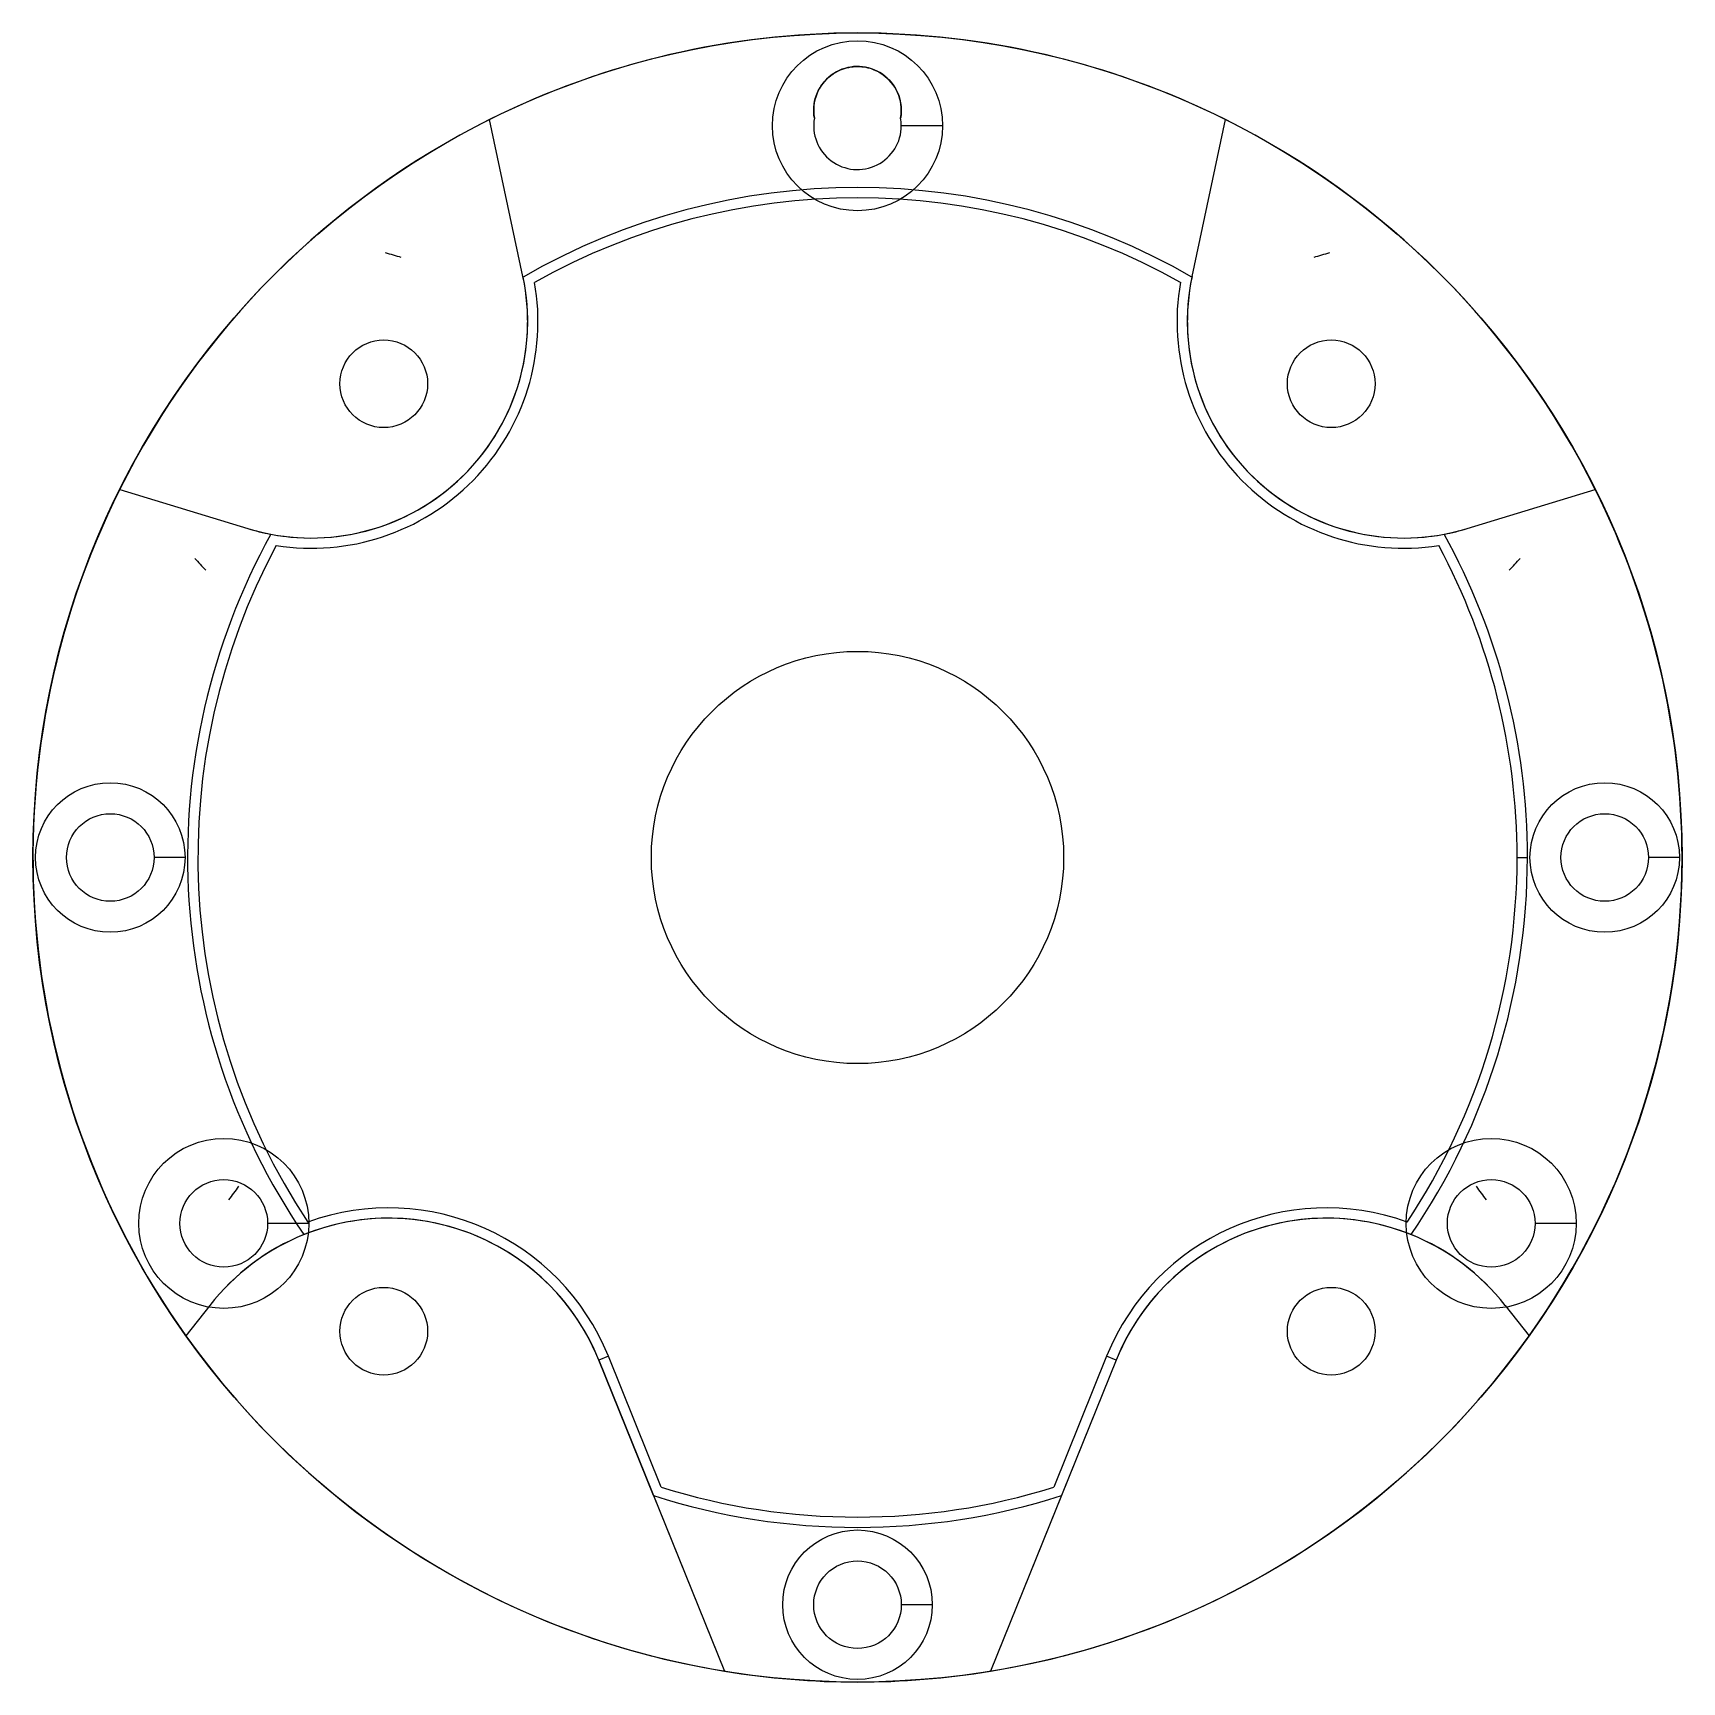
# Model space of a CAD drawing. Extents: x -80 to 80, y -80 to 80.
import ezdxf

# ---------------------------------------------------------------- set-up
doc = ezdxf.new("R2010")
doc.units = 0
doc.layers.add('Chamfer004', color=7, linetype='CONTINUOUS')

msp = doc.modelspace()

# ---------------------------------------------------------------- linework, layer by layer
at = {"layer": 'Chamfer004'}
for p, q in [((4.25, 72.5, 3.74306), (4.25, 72.5, 16)), ((4.25, 72.5, 3.74306), (4.25, 72.5, 16)), ((-35.6958, 71.5947, 16), (-35.6958, 71.5947, 11)), ((-32.4589, 56.3661, 11), (-35.6958, 71.5947, 11)), ((-32.4589, 56.3661, 16), (-35.6958, 71.5947, 16)), ((-35.6958, 71.5947, 16), (-35.6958, 71.5947, 11)), ((-32.4589, 56.3661, 11), (-35.6958, 71.5947, 11)), ((-32.4589, 56.3661, 16), (-35.6958, 71.5947, 16)), ((-4.1833, 71.75, 16), (-4.1833, 71.75, 4)), ((-4.1833, 71.75, 16), (-4.1833, 71.75, 4)), ((4.1833, 71.75, 16), (4.1833, 71.75, 4)), ((4.1833, 71.75, 16), (4.1833, 71.75, 4)), ((4.25, 71, 16), (4.25, 71, 4)), ((4.25, 71, 16), (4.25, 71, 4)), ((8.25, 71), (4.25, 71, 4)), ((8.25, 71), (4.25, 71, 4)), ((32.4589, 56.3661, 16), (35.6958, 71.5947, 16)), ((32.4589, 56.3661, 16), (35.6958, 71.5947, 16)), ((32.4589, 56.3661, 11), (35.6958, 71.5947, 11)), ((32.4589, 56.3661, 11), (35.6958, 71.5947, 11)), ((35.6958, 71.5947, 16), (35.6958, 71.5947, 11)), ((35.6958, 71.5947, 16), (35.6958, 71.5947, 11)), ((-32.4589, 56.3661, 16), (-32.4589, 56.3661, 11)), ((-32.4589, 56.3661, 16), (-32.4589, 56.3661, 11)), ((-32.4493, 56.3209, 19), (-32.4493, 56.3209, 16)), ((-32.4493, 56.3209, 19), (-32.4493, 56.3209, 16)), ((32.4493, 56.3209, 19), (32.4493, 56.3209, 16)), ((32.4493, 56.3209, 19), (32.4493, 56.3209, 16)), ((32.4589, 56.3661, 16), (32.4589, 56.3661, 11)), ((32.4589, 56.3661, 16), (32.4589, 56.3661, 11)), ((-41.7119, 45.9619, 11), (-41.7119, 45.9619)), ((-41.7119, 45.9619, 11), (-41.7119, 45.9619)), ((50.2119, 45.9619, 11), (50.2119, 45.9619)), ((50.2119, 45.9619, 11), (50.2119, 45.9619)), ((-71.5819, 35.7215, 16), (-71.5819, 35.7215, 11)), ((-71.5819, 35.7215, 16), (-59.1398, 31.9176, 16)), ((-71.5819, 35.7215, 16), (-71.5819, 35.7215, 11)), ((-71.5819, 35.7215, 16), (-59.1398, 31.9176, 16)), ((-71.5819, 35.7215, 11), (-59.1398, 31.9176, 11)), ((-71.5819, 35.7215, 11), (-59.1398, 31.9176, 11)), ((59.1398, 31.9176, 16), (71.5819, 35.7215, 16)), ((59.1398, 31.9176, 11), (71.5819, 35.7215, 11)), ((59.1398, 31.9176, 16), (71.5819, 35.7215, 16)), ((59.1398, 31.9176, 11), (71.5819, 35.7215, 11)), ((71.5819, 35.7215, 16), (71.5819, 35.7215, 11)), ((71.5819, 35.7215, 16), (71.5819, 35.7215, 11)), ((-59.1398, 31.9176, 16), (-59.1398, 31.9176, 11)), ((-59.1398, 31.9176, 16), (-59.1398, 31.9176, 11)), ((-56.9287, 31.3708, 19), (-56.9287, 31.3708, 16)), ((-56.9287, 31.3708, 19), (-56.9287, 31.3708, 16)), ((56.9287, 31.3708, 19), (56.9287, 31.3708, 16)), ((56.9287, 31.3708, 19), (56.9287, 31.3708, 16)), ((59.1398, 31.9176, 16), (59.1398, 31.9176, 11)), ((59.1398, 31.9176, 16), (59.1398, 31.9176, 11)), ((-68.25, 0, 3), (-68.25, 0, 16)), ((-68.25, 0, 3), (-68.25, 0, 16)), ((-65.25, 0), (-68.25, 0, 3)), ((-65.25, 0), (-68.25, 0, 3)), ((20, 0, 20), (20, 0)), ((20, 0, 20), (20, 0)), ((65, 0, 16), (65, 0, 19)), ((65, 0, 16), (65, 0, 19)), ((76.75, 0, 3), (76.75, 0, 16)), ((76.75, 0, 3), (76.75, 0, 16)), ((79.75, 0), (76.75, 0, 3)), ((79.75, 0), (76.75, 0, 3)), ((80, 0), (80, 0, 16)), ((80, 0), (80, 0, 16)), ((64, 0, 20), (65, 0, 19)), ((64, 0, 20), (65, 0, 19)), ((-57.2378, -35.5, 16), (-57.2378, -35.5, 4)), ((-57.2378, -35.5, 16), (-57.2378, -35.5, 4)), ((-53.2378, -35.5), (-57.2378, -35.5, 4)), ((-53.2378, -35.5), (-57.2378, -35.5, 4)), ((-53.7206, -36.5936, 19), (-53.7206, -36.5936, 16)), ((-53.7206, -36.5936, 19), (-53.7206, -36.5936, 16)), ((53.7206, -36.5936, 19), (53.7206, -36.5936, 16)), ((53.7206, -36.5936, 19), (53.7206, -36.5936, 16)), ((65.7378, -35.5, 16), (65.7378, -35.5, 4)), ((65.7378, -35.5, 16), (65.7378, -35.5, 4)), ((69.7378, -35.5), (65.7378, -35.5, 4)), ((69.7378, -35.5), (65.7378, -35.5, 4)), ((-62.8362, -43.4554, 11), (-65.1538, -46.4218, 11)), ((-62.8362, -43.4554, 16), (-65.1538, -46.4218, 16)), ((-62.8362, -43.4554, 11), (-65.1538, -46.4218, 11)), ((-62.8362, -43.4554, 16), (-65.1538, -46.4218, 16)), ((-62.8362, -43.4554, 16), (-62.8362, -43.4554, 11)), ((-62.8362, -43.4554, 16), (-62.8362, -43.4554, 11)), ((62.8362, -43.4554, 16), (62.8362, -43.4554, 11)), ((62.8362, -43.4554, 11), (65.1538, -46.4218, 11)), ((62.8362, -43.4554, 16), (65.1538, -46.4218, 16)), ((62.8362, -43.4554, 16), (65.1538, -46.4218, 16)), ((62.8362, -43.4554, 11), (65.1538, -46.4218, 11)), ((62.8362, -43.4554, 16), (62.8362, -43.4554, 11)), ((-41.7119, -45.9619, 11), (-41.7119, -45.9619)), ((-41.7119, -45.9619, 11), (-41.7119, -45.9619)), ((50.2119, -45.9619, 11), (50.2119, -45.9619)), ((50.2119, -45.9619, 11), (50.2119, -45.9619)), ((-65.1538, -46.4218, 16), (-65.1538, -46.4218, 11)), ((-65.1538, -46.4218, 16), (-65.1538, -46.4218, 11)), ((65.1538, -46.4218, 16), (65.1538, -46.4218, 11)), ((65.1538, -46.4218, 16), (65.1538, -46.4218, 11)), ((-24.1748, -48.384, 20), (-25.102, -48.7587, 19)), ((-24.1748, -48.384, 20), (-25.102, -48.7587, 19)), ((-19.7863, -61.9153, 19), (-25.102, -48.7587, 19)), ((-25.102, -48.7587, 19), (-25.102, -48.7587, 11)), ((-25.102, -48.7587, 11), (-12.9028, -78.9526, 11)), ((-25.102, -48.7587, 11), (-12.9028, -78.9526, 11)), ((-19.7863, -61.9153, 19), (-25.102, -48.7587, 19)), ((-25.102, -48.7587, 19), (-25.102, -48.7587, 11)), ((-19.0358, -61.1035, 20), (-24.1748, -48.384, 20)), ((-19.0358, -61.1035, 20), (-24.1748, -48.384, 20)), ((25.102, -48.7587, 11), (12.9028, -78.9526, 11)), ((25.102, -48.7587, 11), (12.9028, -78.9526, 11)), ((24.1748, -48.384, 20), (19.0358, -61.1035, 20)), ((24.1748, -48.384, 20), (19.0358, -61.1035, 20)), ((25.102, -48.7587, 19), (19.7863, -61.9153, 19)), ((25.102, -48.7587, 19), (19.7863, -61.9153, 19)), ((25.102, -48.7587, 19), (24.1748, -48.384, 20)), ((25.102, -48.7587, 19), (24.1748, -48.384, 20)), ((25.102, -48.7587, 19), (25.102, -48.7587, 11)), ((25.102, -48.7587, 19), (25.102, -48.7587, 11)), ((-19.7863, -61.9153, 19), (-19.7863, -61.9153, 16)), ((-19.7863, -61.9153, 16), (-12.9028, -78.9526, 16)), ((-19.7863, -61.9153, 19), (-19.7863, -61.9153, 16)), ((-19.7863, -61.9153, 16), (-12.9028, -78.9526, 16)), ((19.7863, -61.9153, 16), (12.9028, -78.9526, 16)), ((19.7863, -61.9153, 16), (12.9028, -78.9526, 16)), ((19.7863, -61.9153, 19), (19.7863, -61.9153, 16)), ((19.7863, -61.9153, 19), (19.7863, -61.9153, 16)), ((4.25, -72.5, 3), (4.25, -72.5, 16)), ((4.25, -72.5, 3), (4.25, -72.5, 16)), ((7.25, -72.5), (4.25, -72.5, 3)), ((7.25, -72.5), (4.25, -72.5, 3)), ((-12.9028, -78.9526, 16), (-12.9028, -78.9526, 11)), ((-12.9028, -78.9526, 16), (-12.9028, -78.9526, 11)), ((12.9028, -78.9526, 16), (12.9028, -78.9526, 11)), ((12.9028, -78.9526, 16), (12.9028, -78.9526, 11))]:
    msp.add_line(p, q, dxfattribs=at)
for centre, radius in [((0, 0), 80), ((0, 0), 80), ((0, 71), 8.25), ((0, 71), 8.25), ((-45.9619, 45.9619), 4.25), ((-45.9619, 45.9619), 4.25), ((-45.9619, 45.9619), 4.25), ((-45.9619, 45.9619), 4.25), ((45.9619, 45.9619), 4.25), ((45.9619, 45.9619), 4.25), ((45.9619, 45.9619), 4.25), ((45.9619, 45.9619), 4.25), ((0, 0), 20), ((0, 0), 20), ((0, 0), 20), ((0, 0), 20), ((-72.5, 0), 7.25), ((-72.5, 0), 7.25), ((72.5, 0), 7.25), ((72.5, 0), 7.25), ((-72.5, 0), 4.25), ((-72.5, 0), 4.25), ((-72.5, 0), 4.25), ((-72.5, 0), 4.25), ((72.5, 0), 4.25), ((72.5, 0), 4.25), ((72.5, 0), 4.25), ((72.5, 0), 4.25), ((-61.4878, -35.5), 8.25), ((-61.4878, -35.5), 8.25), ((61.4878, -35.5), 8.25), ((61.4878, -35.5), 8.25), ((-61.4878, -35.5), 4.25), ((-61.4878, -35.5), 4.25), ((-61.4878, -35.5), 4.25), ((-61.4878, -35.5), 4.25), ((61.4878, -35.5), 4.25), ((61.4878, -35.5), 4.25), ((61.4878, -35.5), 4.25), ((61.4878, -35.5), 4.25), ((-45.9619, -45.9619), 4.25), ((-45.9619, -45.9619), 4.25), ((-45.9619, -45.9619), 4.25), ((-45.9619, -45.9619), 4.25), ((45.9619, -45.9619), 4.25), ((45.9619, -45.9619), 4.25), ((45.9619, -45.9619), 4.25), ((45.9619, -45.9619), 4.25), ((0, -72.5), 7.25), ((0, -72.5), 7.25), ((0, -72.5), 4.25), ((0, -72.5), 4.25), ((0, -72.5), 4.25), ((0, -72.5), 4.25)]:
    msp.add_circle(centre, radius, dxfattribs=at)
for centre, radius, start, end in [((0, 0, 16), 80, 63.5, 116.5), ((0, 0, 16), 80, 63.5, 116.5), ((0, 72.5, 16), 4.25, 0, -169.836), ((0, 72.5, 16), 4.25, 0, -169.836), ((0, 72.5, 16), 4.25, -10.1642, 0), ((0, 72.5, 16), 4.25, -10.1642, 0), ((0, 0, 11), 80, 116.5, 153.479), ((0, 0, 11), 80, 116.5, 153.479), ((0, 71, 16), 4.25, 169.836, 0), ((0, 71, 16), 4.25, 169.836, 0), ((0, 71, 4), 4.25, 169.836, 0), ((0, 71, 4), 4.25, 169.836, 0), ((0, 71, 16), 4.25, 0, 10.1642), ((0, 71, 4), 4.25, 0, 10.1642), ((0, 71, 16), 4.25, 0, 10.1642), ((0, 71, 4), 4.25, 0, 10.1642), ((0, 0, 11), 80, 26.5206, 63.5), ((0, 0, 11), 80, 26.5206, 63.5), ((0, 0, 16), 65, 60.0516, 119.948), ((0, 0, 19), 65, 60.0516, 119.948), ((0, 0, 19), 65, 60.0516, 119.948), ((0, 0, 16), 65, 60.0516, 119.948), ((0, 0, 20), 64, 60.6884, 119.312), ((0, 0, 20), 64, 60.6884, 119.312), ((-53, 52, 11), 21, -107, 12), ((-53, 52, 11), 21, -107, 12), ((-53, 52, 19), 21, -100.782, 11.8738), ((-53, 52, 19), 21, -100.782, 11.8738), ((-53, 52, 16), 21, 11.8738, 12), ((-53, 52, 16), 21, 11.8738, 12), ((53, 52, 11), 21, 168, -73), ((53, 52, 11), 21, 168, -73), ((53, 52, 19), 21, 168.126, -79.2176), ((53, 52, 19), 21, 168.126, -79.2176), ((53, 52, 16), 21, 168, 168.126), ((53, 52, 16), 21, 168, 168.126), ((-53, 52, 20), 22, -98.8713, 9.96259), ((-53, 52, 20), 22, -98.8713, 9.96259), ((53, 52, 20), 22, 170.037, -81.1287), ((53, 52, 20), 22, 170.037, -81.1287), ((0, 0, 16), 80, 153.479, -144.53), ((0, 0, 16), 80, 153.479, -144.53), ((0, 0, 16), 80, 0, 26.5206), ((0, 0, 16), 80, 0, 26.5206), ((0, 0, 16), 65, 151.143, -145.738), ((0, 0, 19), 65, 151.143, -145.738), ((0, 0, 19), 65, 151.143, -145.738), ((0, 0, 16), 65, 151.143, -145.738), ((-53, 52, 16), 21, -107, -100.782), ((-53, 52, 16), 21, -107, -100.782), ((53, 52, 16), 21, -79.2176, -73), ((53, 52, 16), 21, -79.2176, -73), ((0, 0, 16), 65, 0, 28.8571), ((0, 0, 19), 65, 0, 28.8571), ((0, 0, 19), 65, 0, 28.8571), ((0, 0, 16), 65, 0, 28.8571), ((0, 0, 20), 64, 151.78, -146.445), ((0, 0, 20), 64, 151.78, -146.445), ((0, 0, 20), 64, 0, 28.2202), ((0, 0, 20), 64, 0, 28.2202), ((0, 0, 20), 64, -33.5553, 0), ((0, 0, 20), 64, -33.5553, 0), ((0, 0, 19), 65, -34.262, 0), ((0, 0, 16), 65, -34.262, 0), ((0, 0, 16), 65, -34.262, 0), ((0, 0, 19), 65, -34.262, 0), ((0, 0, 16), 80, -35.4697, 0), ((0, 0, 16), 80, -35.4697, 0), ((-45.5, -57, 11), 22, 22, 142), ((-45.5, -57, 11), 22, 22, 142), ((-45.5, -57, 19), 22, 22, 111.942), ((-45.5, -57, 19), 22, 22, 111.942), ((-45.5, -57, 20), 23, 22, 109.915), ((-45.5, -57, 20), 23, 22, 109.915), ((45.5, -57, 20), 23, 70.0846, 158), ((45.5, -57, 20), 23, 70.0846, 158), ((45.5, -57, 19), 22, 68.0581, 158), ((45.5, -57, 11), 22, 38, 158), ((45.5, -57, 11), 22, 38, 158), ((45.5, -57, 19), 22, 68.0581, 158), ((-45.5, -57, 16), 22, 111.942, 142), ((-45.5, -57, 16), 22, 111.942, 142), ((45.5, -57, 16), 22, 38, 68.0581), ((45.5, -57, 16), 22, 38, 68.0581), ((0, 0, 11), 80, -144.53, -99.2815), ((0, 0, 11), 80, -144.53, -99.2815), ((0, 0, 11), 80, -80.7185, -35.4697), ((0, 0, 11), 80, -80.7185, -35.4697), ((0, 0, 19), 65, -107.722, -72.2776), ((0, 0, 16), 65, -107.722, -72.2776), ((0, 0, 16), 65, -107.722, -72.2776), ((0, 0, 19), 65, -107.722, -72.2776), ((0, 0, 20), 64, -107.304, -72.6965), ((0, 0, 20), 64, -107.304, -72.6965), ((0, 0, 16), 80, -99.2815, -80.7185), ((0, 0, 16), 80, -99.2815, -80.7185)]:
    msp.add_arc(centre, radius, start, end, dxfattribs=at)
for centre, major_axis, ratio, start_param, end_param in [((-26.5, 26, 41), (-48.1701, 30.1146), 0.381926, 5.31362, 5.34667), ((-26.5, 26, 41), (-48.1701, 30.1146), 0.381926, 5.31362, 5.34667), ((26.5, 26, 41), (-48.1701, -30.1146), 0.381926, -2.20507, -2.17203), ((26.5, 26, 41), (-48.1701, -30.1146), 0.381926, -2.20507, -2.17203), ((-26.5, 26, 41), (-48.1701, 30.1146), 0.381926, -5.34667, -5.31362), ((-26.5, 26, 41), (-48.1701, 30.1146), 0.381926, -5.34667, -5.31362), ((26.5, 26, 41), (48.1701, 30.1146), 0.381926, 5.31362, 5.34667), ((26.5, 26, 41), (48.1701, 30.1146), 0.381926, 5.31362, 5.34667), ((-22.75, -28.5, 40.5), (-45.4563, -33.9969), 0.417802, 5.30938, 5.34293), ((-22.75, -28.5, 40.5), (-45.4563, -33.9969), 0.417802, 5.30938, 5.34293), ((22.75, -28.5, 40.5), (-45.4563, 33.9969), 0.417802, 4.08185, 4.1154), ((22.75, -28.5, 40.5), (-45.4563, 33.9969), 0.417802, 4.08185, 4.1154)]:
    msp.add_ellipse(centre, major_axis=major_axis, ratio=ratio, start_param=start_param, end_param=end_param, dxfattribs=at)
msp.add_open_spline([(-4.1833, 71.75, 4), (-4.30926, 72.4507, 3.75247), (-4.25976, 73.1976, 3.51152), (-4.00959, 73.9091, 3.29622), (-3.85762, 74.3419, 3.16516), (-3.63117, 74.7606, 3.04366), (-3.33161, 75.1387, 2.93693), (-2.90645, 75.6773, 2.78487), (-2.32766, 76.1319, 2.66308), (-1.65079, 76.4163, 2.58772), (-1.13738, 76.6334, 2.53026), (-0.56998, 76.7504, 2.49994), (-0.00129, 76.75, 2.5), (0.54808, 76.7507, 2.49986), (1.09644, 76.6419, 2.52804), (1.59599, 76.4389, 2.58172), (2.24119, 76.1783, 2.65072), (2.80152, 75.7633, 2.76167), (3.22628, 75.2665, 2.90098), (3.91796, 74.4609, 3.12649), (4.25218, 73.4574, 3.42387), (4.25, 72.5, 3.74306)], degree=3, knots=[0, 0, 0, 0, 0.168832, 0.168832, 0.168832, 0.271629, 0.271629, 0.271629, 0.418074, 0.418074, 0.418074, 0.529458, 0.529458, 0.529458, 0.637064, 0.637064, 0.637064, 0.77572, 0.77572, 0.77572, 1, 1, 1, 1], dxfattribs=at)
msp.add_open_spline([(-4.1833, 71.75, 4), (-4.30926, 72.4507, 3.75247), (-4.25976, 73.1976, 3.51152), (-4.00959, 73.9091, 3.29622), (-3.85762, 74.3419, 3.16516), (-3.63117, 74.7606, 3.04366), (-3.33161, 75.1387, 2.93693), (-2.90645, 75.6773, 2.78487), (-2.32766, 76.1319, 2.66308), (-1.65079, 76.4163, 2.58772), (-1.13738, 76.6334, 2.53026), (-0.56998, 76.7504, 2.49994), (-0.00129, 76.75, 2.5), (0.54808, 76.7507, 2.49986), (1.09644, 76.6419, 2.52804), (1.59599, 76.4389, 2.58172), (2.24119, 76.1783, 2.65072), (2.80152, 75.7633, 2.76167), (3.22628, 75.2665, 2.90098), (3.91796, 74.4609, 3.12649), (4.25218, 73.4574, 3.42387), (4.25, 72.5, 3.74306)], degree=3, knots=[0, 0, 0, 0, 0.168832, 0.168832, 0.168832, 0.271629, 0.271629, 0.271629, 0.418074, 0.418074, 0.418074, 0.529458, 0.529458, 0.529458, 0.637064, 0.637064, 0.637064, 0.77572, 0.77572, 0.77572, 1, 1, 1, 1], dxfattribs=at)
msp.add_open_spline([(4.25, 72.5, 3.74306), (4.2497, 72.1194, 3.8697), (4.1833, 71.75, 4)], degree=2, dxfattribs=at)
msp.add_open_spline([(4.25, 72.5, 3.74306), (4.2497, 72.1194, 3.8697), (4.1833, 71.75, 4)], degree=2, dxfattribs=at)

doc.saveas('drawing.dxf')
